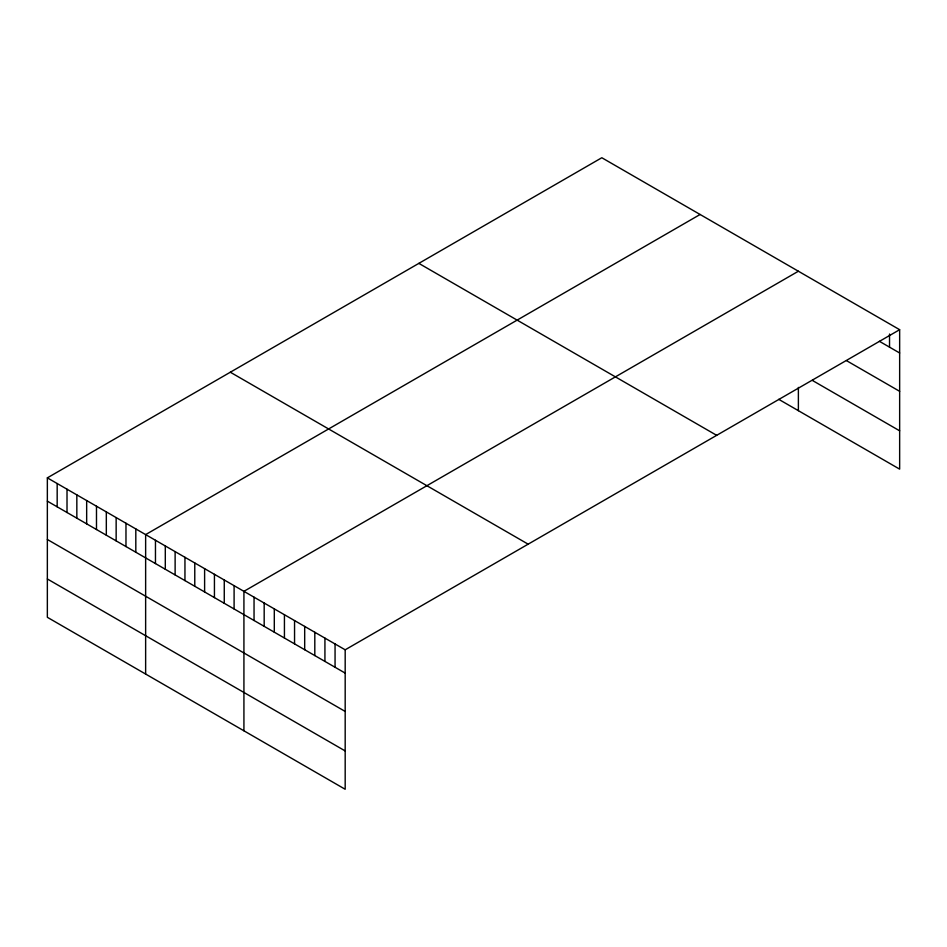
<?xml version="1.0" encoding="UTF-8"?>
<svg xmlns="http://www.w3.org/2000/svg" width="947" height="947" viewBox="0 0 947 947"><rect width="100%" height="100%" fill="white"/><g stroke="black" fill="none" stroke-linecap="round" stroke-linejoin="round"><path stroke-width="1.42" d="M47.35 477.856L345.182 649.808L345.182 789.265L47.35 617.302L47.35 477.856L601.818 157.735L899.65 329.698L899.65 469.144L778.73 399.326M700.105 214.484L145.637 534.605L145.637 674.051M798.38 271.233L243.924 591.342L243.924 730.8M345.182 649.808L899.65 329.698M879.396 341.299L899.65 352.994M846.488 360.629L899.65 391.324M812.313 380.386L899.65 430.814M418.846 263.373L716.678 435.336M230.322 372.218L528.154 544.17M47.35 501.152L345.182 673.104M47.35 539.482L345.182 711.434M47.35 578.972L345.182 750.935M889.529 334.042L889.529 347.147M798.38 387.406L798.38 410.678M335.06 643.96L335.06 667.268M324.928 638.112L324.928 661.42M314.806 632.276L314.806 655.573M304.685 626.429L304.685 649.725M294.553 620.581L294.553 643.877M284.431 614.733L284.431 638.029M274.299 608.885L274.299 632.182M264.177 603.038L264.177 626.334M254.045 597.19L254.045 620.486M234.098 585.672L234.098 608.968M224.261 580.002L224.261 603.298M214.436 574.32L214.436 597.616M204.611 568.65L204.611 591.946M194.774 562.968L194.774 586.276M184.949 557.298L184.949 580.594M175.124 551.628L175.124 574.924M165.299 545.946L165.299 569.254M155.462 540.275L155.462 563.572M135.812 528.923L135.812 552.219M125.975 523.253L125.975 546.549M116.15 517.583L116.15 540.879M106.324 511.901L106.324 535.197M96.487 506.231L96.487 529.527M86.662 500.549L86.662 523.857M76.837 494.879L76.837 518.175M67.012 489.208L67.012 512.505M57.175 483.526L57.175 506.834"/></g></svg>
